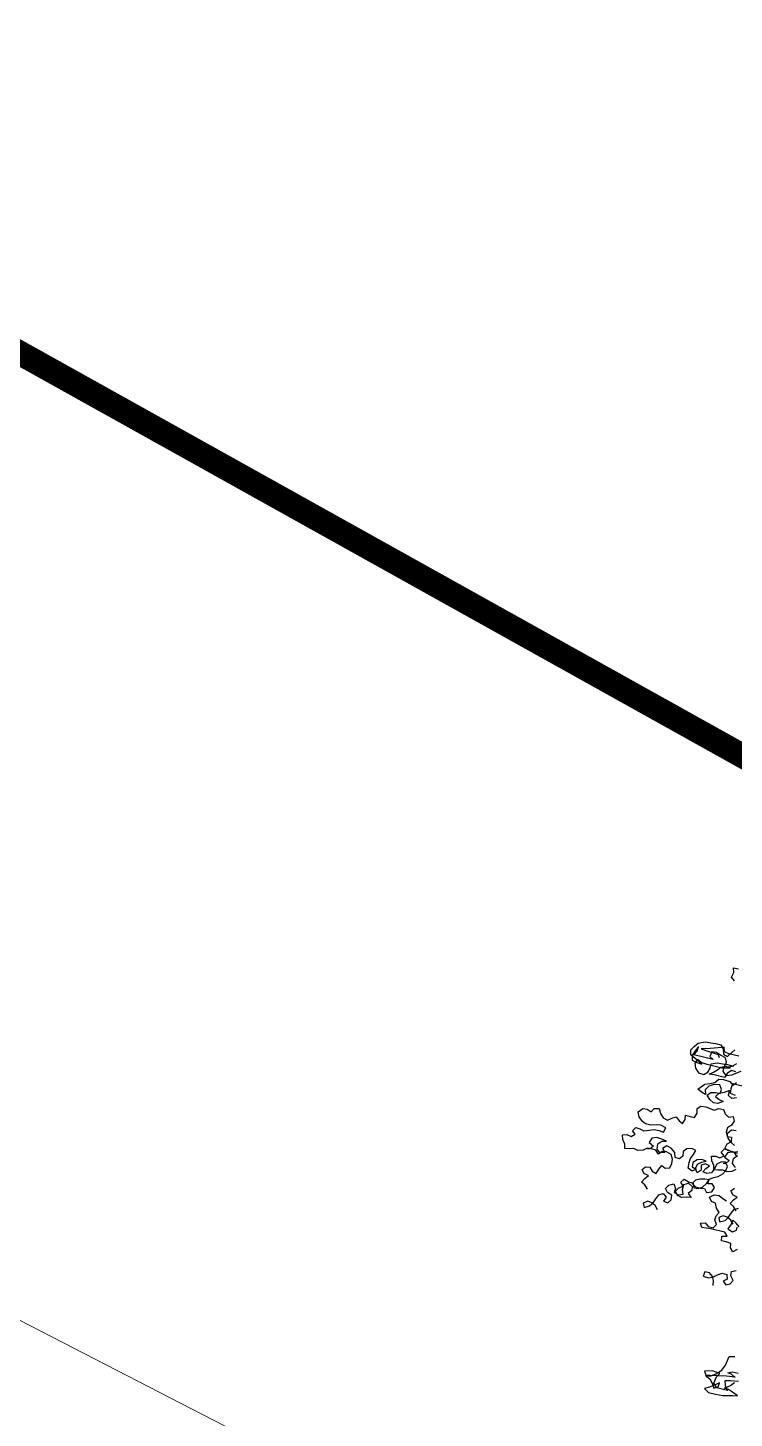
# Model space of a CAD drawing. Header units: inches. Extents: x 350994 to 353538, y 1581369 to 1583842.
# Drawn here: x 351624.79 to 351627.68, y 1583578.06 to 1583583.73 of the extents above; entities that cross this region are included whole.
import ezdxf

# ---------------------------------------------------------------- set-up
doc = ezdxf.new("R2010")
doc.units = ezdxf.units.IN
doc.header["$MEASUREMENT"] = 0
doc.linetypes.add('1', pattern=[0])
for name, color, linetype in [('BOUNDARY', 5, 'Continuous'), ('EP TF', 5, 'Continuous'), ('TREE', 81, '1')]:
    doc.layers.add(name, color=color, linetype=linetype)
doc.styles.get("Standard").update_dxf_attribs({"font": 'arial.ttf'})
doc.linetypes.add('SILT_FENCE', pattern='A,0.5,-0.2,["EP",Standard,S=0.1,R=0,X=-0.1,Y=-0.05],-0.2', length=0.9)

# ---------------------------------------------------------------- blocks, each defined once
blk = doc.blocks.new('TREE_4')
at = {"color": 94}
for points in [[(-2062, 7361), (-2088, 7381), (-2079, 7419), (-2091, 7451), (-2053, 7453)], [(-1825, 6632), (-1900, 6632), (-1903, 6595), (-1901, 6563), (-1863, 6557)], [(-1848, 6540), (-1880, 6528), (-1909, 6543), (-1909, 6580), (-1944, 6557), (-1979, 6540), (-1999, 6514), (-1967, 6499), (-1935, 6493), (-1970, 6470), (-2002, 6465), (-2034, 6482), (-2060, 6508), (-2039, 6534), (-2005, 6543), (-1970, 6543), (-1967, 6574), (-1987, 6603), (-2031, 6595), (-2062, 6577), (-2083, 6543), (-2071, 6511), (-2103, 6520), (-2135, 6537), (-2094, 6583), (-2060, 6595), (-2028, 6612), (-2005, 6641), (-1970, 6647), (-1924, 6644), (-1895, 6623), (-1874, 6649)], [(-1897, 6722), (-1929, 6725), (-1955, 6696), (-1967, 6664), (-2045, 6664), (-2080, 6661), (-2054, 6681), (-2030, 6705), (-2010, 6731), (-1978, 6745), (-1944, 6739), (-2002, 6725), (-2111, 6725), (-2158, 6728), (-2187, 6745), (-2201, 6713), (-2187, 6679), (-2158, 6653), (-2117, 6650), (-2094, 6673), (-2085, 6705), (-2083, 6736), (-2045, 6754), (-2002, 6757), (-1967, 6759), (-1923, 6759), (-1961, 6742), (-1932, 6757), (-1903, 6783)], [(-1863, 6733), (-1921, 6693), (-1955, 6678), (-1987, 6702), (-1987, 6736), (-1978, 6774), (-1993, 6803), (-2033, 6814), (-2065, 6826), (-2100, 6823), (-2106, 6786), (-2077, 6771), (-2221, 6771), (-2204, 6803), (-2204, 6838), (-2221, 6797), (-2233, 6763), (-2224, 6731), (-2187, 6722), (-2149, 6719), (-2242, 6765), (-2250, 6800), (-2233, 6829), (-2210, 6861), (-2163, 6881), (-2123, 6884), (-2085, 6887), (-2048, 6887), (-2025, 6864), (-2013, 6826), (-1981, 6817), (-1961, 6849), (-1941, 6875)], [(-1903, 6837), (-1978, 6838), (-2010, 6843), (-2022, 6875), (-2062, 6861), (-2117, 6843), (-2181, 6826), (-2123, 6820), (-2088, 6817), (-2051, 6814), (-2039, 6794)], [(-2320, 5745), (-2346, 5771), (-2375, 5785), (-2357, 5817), (-2337, 5843), (-2369, 5849), (-2392, 5875), (-2372, 5901), (-2340, 5904), (-2317, 5881), (-2285, 5872), (-2274, 5907), (-2259, 5938), (-2230, 5924), (-2198, 5935), (-2193, 5967), (-2195, 5999), (-2213, 6031), (-2250, 6042), (-2282, 6037), (-2302, 6011), (-2328, 6034), (-2360, 6037), (-2392, 6034), (-2418, 6014), (-2453, 6002), (-2485, 6008), (-2516, 5999), (-2548, 5994), (-2557, 6025), (-2577, 6054), (-2589, 6086), (-2557, 6095), (-2525, 6089), (-2499, 6112), (-2525, 6132), (-2508, 6161), (-2476, 6158), (-2444, 6152), (-2409, 6164), (-2374, 6178), (-2337, 6178), (-2305, 6175), (-2296, 6210), (-2334, 6219), (-2369, 6213), (-2406, 6202), (-2444, 6202), (-2473, 6216), (-2502, 6242), (-2516, 6274), (-2490, 6306), (-2458, 6309), (-2426, 6297), (-2409, 6326), (-2374, 6335), (-2357, 6300), (-2331, 6274), (-2296, 6265), (-2270, 6288), (-2241, 6303), (-2212, 6282), (-2184, 6268), (-2172, 6300), (-2178, 6332), (-2143, 6329), (-2111, 6331), (-2100, 6366), (-2108, 6398), (-2085, 6421), (-2048, 6424), (-2016, 6421), (-1984, 6415), (-1955, 6435), (-1920, 6435), (-1900, 6409), (-1871, 6392), (-1839, 6403), (-1825, 6372), (-1837, 6340), (-1860, 6314), (-1863, 6282), (-1848, 6253), (-1816, 6256), (-1811, 6221), (-1837, 6198), (-1845, 6166), (-1814, 6155), (-1776, 6155), (-1753, 6132)], [(-1658, 5745), (-1684, 5771), (-1713, 5785), (-1695, 5817), (-1675, 5843), (-1707, 5849), (-1730, 5875), (-1710, 5901)], [(-1730, 6034), (-1756, 6014), (-1790, 6002), (-1822, 6008), (-1854, 5999), (-1886, 5994), (-1894, 6025), (-1915, 6054), (-1926, 6086), (-1894, 6095), (-1863, 6089), (-1837, 6112), (-1863, 6132), (-1845, 6161), (-1813, 6158), (-1782, 6152), (-1747, 6164)], [(-1782, 6202), (-1810, 6216), (-1839, 6242), (-1854, 6274), (-1828, 6306), (-1796, 6309)], [(-1658, 5644), (-1681, 5670), (-1710, 5684), (-1742, 5687), (-1770, 5667), (-1756, 5638), (-1721, 5658), (-1701, 5687), (-1689, 5719), (-1675, 5751), (-1646, 5768)], [(-1738, 6048), (-1764, 6072), (-1767, 6109), (-1744, 6135)], [(-1747, 6150), (-1784, 6152), (-1819, 6138), (-1831, 6103), (-1793, 6086), (-1813, 6060), (-1831, 6054)], [(-2214, 5617), (-2237, 5643), (-2266, 5658), (-2298, 5661), (-2327, 5640), (-2312, 5611), (-2278, 5632), (-2257, 5660), (-2246, 5692), (-2231, 5724), (-2202, 5741), (-2176, 5721), (-2188, 5689), (-2153, 5684), (-2136, 5712), (-2139, 5744), (-2173, 5756), (-2194, 5782), (-2176, 5811), (-2144, 5828), (-2124, 5799), (-2127, 5767), (-2093, 5759), (-2061, 5770), (-2072, 5802), (-2072, 5840), (-2040, 5857), (-2009, 5842), (-2006, 5811), (-2026, 5785), (-1997, 5761), (-2035, 5756), (-2067, 5744), (-2098, 5753), (-2119, 5779), (-2101, 5808), (-2075, 5828), (-2098, 5851), (-2078, 5880), (-2043, 5868), (-2009, 5866), (-1997, 5834), (-1965, 5837), (-1936, 5854), (-1913, 5886), (-1902, 5917), (-1933, 5915), (-1968, 5906), (-1997, 5892), (-2014, 5863), (-1985, 5845), (-1951, 5842), (-1919, 5848), (-1899, 5822), (-1861, 5836), (-1850, 5871), (-1873, 5894), (-1904, 5886), (-1902, 5920), (-1873, 5941), (-1844, 5955), (-1815, 5981), (-1800, 6010), (-1794, 6042), (-1815, 6068), (-1846, 6065), (-1875, 6039), (-1884, 6001), (-1896, 5970), (-1928, 5958), (-1959, 5961), (-1945, 5990), (-1922, 6016), (-1953, 6022), (-1982, 6007), (-1974, 5972), (-1997, 5946), (-2017, 5973), (-2011, 6007), (-1985, 6027), (-1953, 6042), (-1988, 6048), (-2020, 6036), (-2046, 6010), (-2043, 5978), (-2011, 5970), (-2037, 5949), (-2069, 5964), (-2072, 6004), (-2069, 6036), (-2055, 6068), (-2046, 6100), (-2078, 6108), (-2112, 6097), (-2133, 6071), (-2127, 6039), (-2147, 6013), (-2179, 6016), (-2191, 6051), (-2222, 6074), (-2257, 6085), (-2283, 6059), (-2260, 6033), (-2295, 6022), (-2321, 6045), (-2324, 6083), (-2300, 6109), (-2269, 6117), (-2303, 6123), (-2341, 6126), (-2376, 6112), (-2387, 6077), (-2350, 6060), (-2370, 6034), (-2387, 6028)], [(-1586, 5473), (-1612, 5450), (-1635, 5473), (-1640, 5505), (-1675, 5508), (-1710, 5508), (-1716, 5542), (-1678, 5551), (-1701, 5574), (-1808, 5574), (-1872, 5569), (-1889, 5597), (-1857, 5606), (-1828, 5586), (-1791, 5586), (-1773, 5615), (-1794, 5644), (-1791, 5675), (-1776, 5704), (-1802, 5730), (-1817, 5762), (-1848, 5768), (-1869, 5794), (-1840, 5820), (-1805, 5823), (-1773, 5808), (-1744, 5797)], [(-1693, 5180), (-1699, 5215), (-1715, 5242), (-1741, 5262), (-1776, 5260), (-1779, 5228), (-1739, 5226), (-1706, 5240), (-1680, 5261), (-1651, 5280), (-1617, 5279), (-1606, 5248), (-1632, 5227), (-1606, 5204), (-1576, 5219), (-1561, 5248), (-1585, 5276), (-1588, 5309), (-1558, 5324)], [(-1611, 5635), (-1637, 5658), (-1666, 5672), (-1672, 5641), (-1687, 5603), (-1649, 5589), (-1623, 5609), (-1623, 5632)], [(-1353, 4545), (-1411, 4536), (-1451, 4528), (-1440, 4496), (-1414, 4464), (-1495, 4464), (-1524, 4493), (-1515, 4542), (-1498, 4571), (-1553, 4577), (-1610, 4560), (-1590, 4528), (-1558, 4516), (-1535, 4490), (-1515, 4458), (-1486, 4473), (-1483, 4505), (-1515, 4479), (-1547, 4456), (-1579, 4438), (-1544, 4418), (-1492, 4418), (-1440, 4421), (-1371, 4438), (-1336, 4444), (-1376, 4461), (-1408, 4473), (-1440, 4476), (-1402, 4505), (-1379, 4533)], [(-1382, 4568), (-1411, 4583), (-1443, 4588), (-1414, 4603), (-1368, 4603)], [(-1382, 4571), (-1446, 4562), (-1509, 4551), (-1564, 4539), (-1596, 4534), (-1561, 4534), (-1524, 4562), (-1489, 4597), (-1472, 4638), (-1460, 4707), (-1420, 4716)]]:
    blk.add_lwpolyline(points, dxfattribs=at)

msp = doc.modelspace()

# ---------------------------------------------------------------- linework, layer by layer
at = {"layer": 'BOUNDARY', "lineweight": 5, "const_width": 0.1, "elevation": 90.6599}
msp.add_lwpolyline([(351597.3874, 1583602.2804), (351629.9237, 1583584.2448), (351627.9602, 1583580.6233), (351595.4283, 1583598.7584), (351597.3822, 1583602.2832)], dxfattribs=at)
at = {"layer": 'EP TF', "color": 252, "linetype": 'SILT_FENCE', "lineweight": 5, "ltscale": 6, "elevation": 98.4574}
msp.add_lwpolyline([(351496.8695, 1583648.6385), (351521.3484, 1583634.6815), (351540.5793, 1583624.0701), (351593.1215, 1583594.7875), (351678.0433, 1583550.9616), (351687.1965, 1583579.4368)], dxfattribs=at)

# ---------------------------------------------------------------- block references
at = {"layer": 'TREE', "lineweight": 5, "xscale": 0.0005632341247466223, "yscale": 0.0005632341530485974, "zscale": 0.0005632341444477617, "rotation": 346.4411541233163}
msp.add_blockref('TREE_4', (351627.833, 1583575.5426), dxfattribs=at)

doc.saveas('drawing.dxf')
